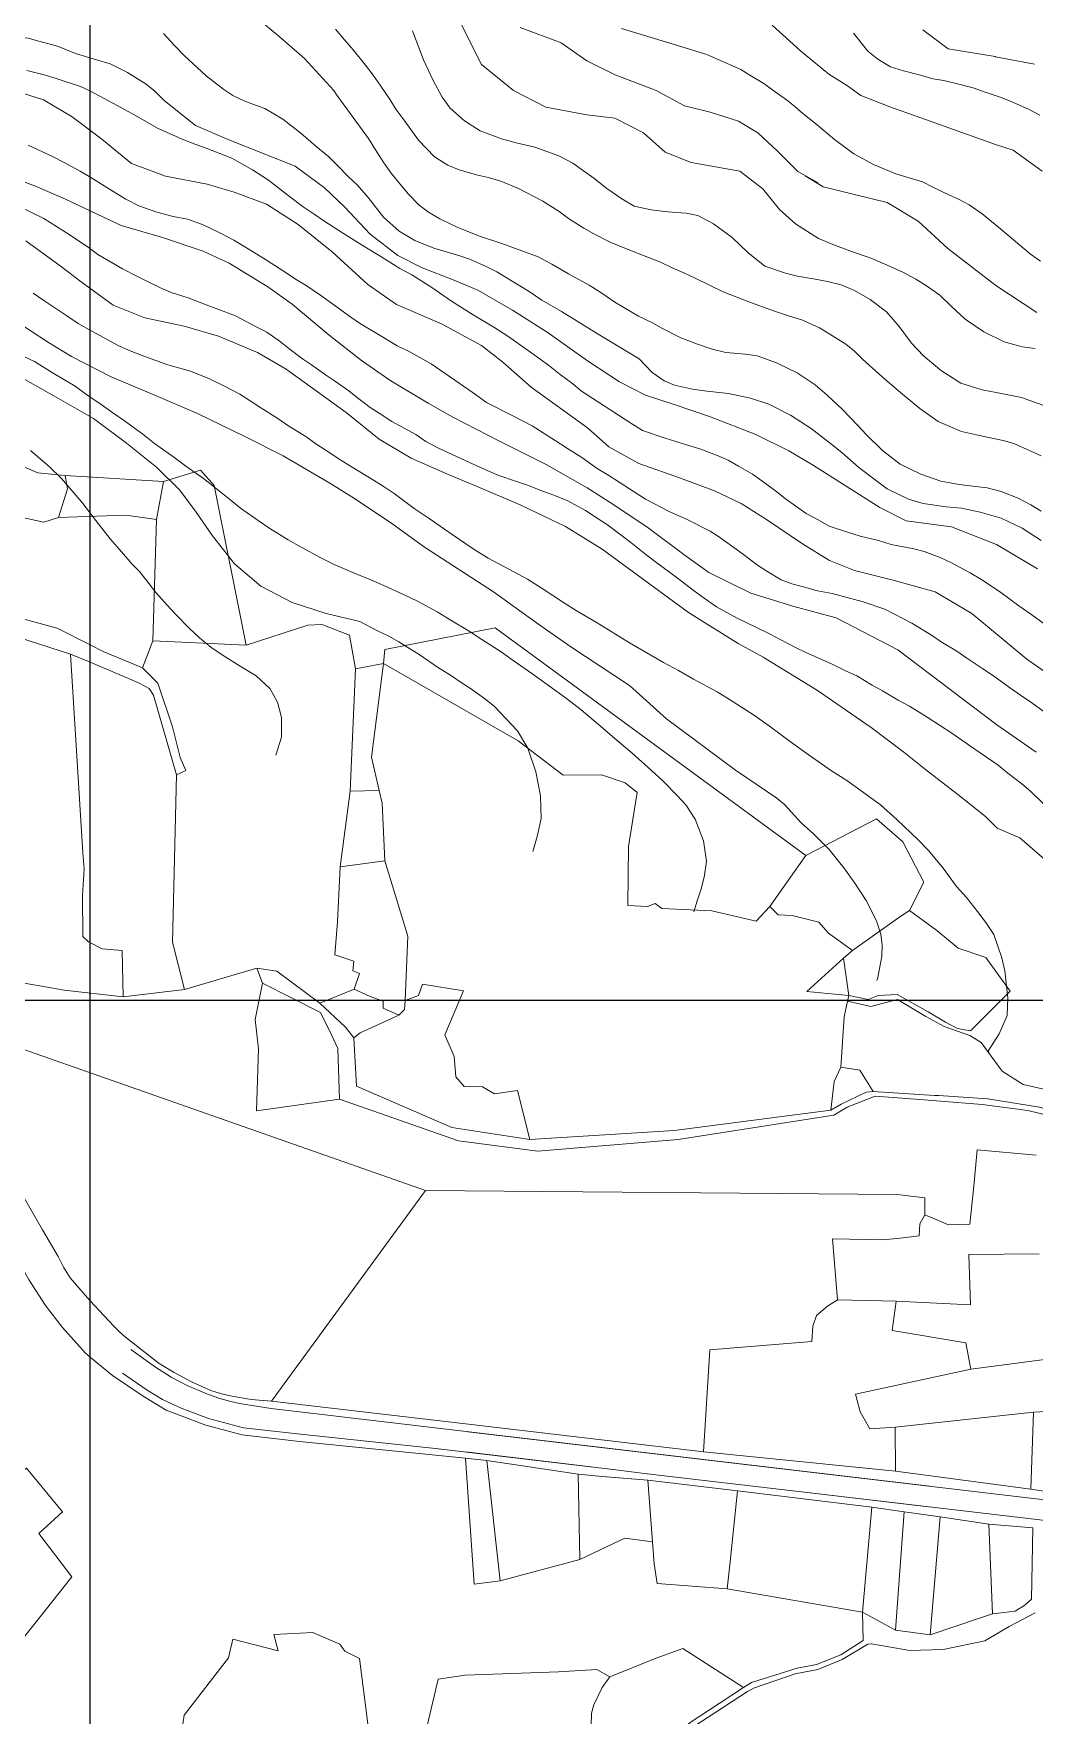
# Model space of a CAD drawing. Header units: metres. Extents: x 548946 to 557077, y 1838800 to 1845419.
# Drawn here: x 552979 to 553353, y 1839732 to 1840362 of the extents above; entities that cross this region are included whole.
import ezdxf

# ---------------------------------------------------------------- set-up
doc = ezdxf.new("R2010")
doc.units = ezdxf.units.M
doc.header["$LTSCALE"] = 28
for name, color, linetype, lineweight in [('1', 7, 'Continuous', 13), ('10', 7, 'Continuous', 13), ('2', 7, 'Continuous', 13), ('22', 7, 'Continuous', 13), ('60', 7, 'Continuous', 25)]:
    doc.layers.add(name, color=color, linetype=linetype, lineweight=lineweight)

msp = doc.modelspace()

# ---------------------------------------------------------------- linework, layer by layer
at = {"layer": '1'}
for points in [[(552994.41, 1840354.54), (552987.76, 1840357.3), (552980.69, 1840359.24), (552976.68, 1840360.35), (552970.26, 1840361.07), (552964.61, 1840361.87), (552960.43, 1840362.19)], [(553205.19, 1840256.23), (553199.8, 1840259.39), (553196.33, 1840261.46), (553191.56, 1840264.82), (553186.71, 1840267.78), (553178.98, 1840272.11), (553172.76, 1840275.69), (553167.68, 1840278.37), (553161.6, 1840280.68), (553154.05, 1840283.47), (553146.12, 1840286.09), (553137.6, 1840289.42), (553130.9, 1840292.7), (553126.61, 1840295.2), (553123.09, 1840297.79), (553119.15, 1840301.88), (553116.48, 1840304.96), (553112.59, 1840309.7), (553109.95, 1840313.68), (553106.83, 1840318.52), (553104.16, 1840322.75), (553092.29, 1840339), (553091.12, 1840340.71), (553080.2, 1840352.71), (553070.59, 1840361.1), (553062.74, 1840367.61)], [(553355.92, 1840203.93), (553351.81, 1840205.82), (553345.79, 1840208.54), (553341.77, 1840209.65), (553335.77, 1840210.94), (553331.78, 1840211.81), (553326.18, 1840213.01), (553317.45, 1840216.73), (553310.54, 1840221.56), (553304.1, 1840226.96), (553298.36, 1840231.8), (553295.19, 1840234.57), (553289.12, 1840240.14), (553286.07, 1840243.06), (553282.79, 1840245.69), (553276.91, 1840249.46), (553273, 1840251.89), (553266.43, 1840254.81), (553261.72, 1840256.24), (553255.79, 1840258.19), (553246.57, 1840261.6), (553236.92, 1840265.35), (553226.48, 1840270.44), (553222.22, 1840272.44), (553217.86, 1840274.3), (553213.46, 1840276.42), (553206.13, 1840279.25), (553201.36, 1840281.2), (553194.68, 1840283.97), (553188.49, 1840287.06), (553184.75, 1840289.12), (553179.02, 1840292.78), (553175.48, 1840295.38), (553169.46, 1840299.27), (553160.36, 1840303.99), (553153.68, 1840306.77), (553148.97, 1840308.2), (553144.57, 1840309.15), (553138.12, 1840311.04), (553133.9, 1840312.78), (553128.87, 1840315.87), (553122.86, 1840322.1), (553117.78, 1840329.22), (553114.42, 1840333.79), (553112.22, 1840337.19), (553108.49, 1840342.76), (553105.86, 1840346.5), (553102.98, 1840350.22), (553098.45, 1840355.96), (553095.17, 1840359.76), (553091.75, 1840363.68)], [(553120.68, 1840363.05), (553124.74, 1840352.2), (553126.44, 1840348.5), (553128.31, 1840344.44), (553131.71, 1840338.21), (553134.75, 1840334.15), (553140.06, 1840329.42), (553145.91, 1840325.67), (553154, 1840322.68), (553159.48, 1840321.08), (553166.39, 1840319.51), (553170.96, 1840317.94), (553175.42, 1840316.24), (553180.64, 1840313.45), (553184.7, 1840310.66), (553188.51, 1840307.84), (553193.33, 1840303.97), (553198.93, 1840300.19), (553203.64, 1840297.34), (553210.01, 1840295.97), (553216.17, 1840295.23), (553223.07, 1840294.82), (553227.45, 1840293.88), (553233.36, 1840290.78), (553240.26, 1840285.71), (553246.19, 1840280.03), (553252.58, 1840274.9), (553260.25, 1840272.25), (553264.76, 1840271.2), (553271.35, 1840270.11), (553275.98, 1840269.2), (553281.04, 1840267.94), (553286.07, 1840265.78), (553292, 1840262.42), (553298.08, 1840257.78), (553302.82, 1840252.35)], [(553353.71, 1840244.13), (553348.82, 1840244.77), (553342.12, 1840246.63), (553334.55, 1840250.35), (553327.53, 1840255.04), (553322.31, 1840259.92), (553318.09, 1840264.01), (553313.44, 1840267.27), (553309.1, 1840270.04), (553304.14, 1840272.62), (553299.2, 1840274.94), (553292.64, 1840277.85), (553284.39, 1840280.72), (553278.02, 1840283.01), (553272.57, 1840285.27), (553263.98, 1840290.84), (553258.04, 1840296.2), (553251.81, 1840303.93), (553243.21, 1840310.48), (553224.89, 1840313.81), (553215.26, 1840317.66), (553207.08, 1840324.89), (553196.35, 1840330.42), (553185.91, 1840331.63), (553170.51, 1840334.52), (553158.47, 1840340.78), (553146.44, 1840350.41), (553138.74, 1840365.83)], [(553198.9, 1840363.9), (553218.15, 1840358.12), (553230.75, 1840354.22), (553243.55, 1840348.6), (553246.85, 1840346.42), (553252.13, 1840343.36), (553255.53, 1840340.88), (553260.6, 1840337.27), (553263.74, 1840334.76), (553266.77, 1840332.1), (553271.47, 1840328.33), (553278.63, 1840322.35), (553285.85, 1840317.03), (553293.19, 1840313.03), (553301.63, 1840309.54), (553311.6, 1840306.47), (553315.45, 1840304.56), (553321.36, 1840301.7), (553325.32, 1840299.92), (553329.06, 1840297.86), (553333.85, 1840294.49), (553340.13, 1840289.46), (553344.01, 1840286.11), (553352.03, 1840279.45), (553355.71, 1840276.74)], [(553255.29, 1840365.18), (553265.88, 1840355.55), (553276.46, 1840346.88), (553283.42, 1840342.47), (553288.48, 1840338.81), (553299.31, 1840334.57), (553314.41, 1840329.25)], [(553285.7, 1840362.15), (553291.11, 1840355.46), (553294.82, 1840352.49), (553299.56, 1840349.63), (553304.41, 1840348.08), (553310.84, 1840346.45), (553315.4, 1840345.13), (553319.51, 1840344.41), (553325.65, 1840343.01), (553330.87, 1840341.63), (553334.67, 1840340.23), (553340.61, 1840338.28), (553344.69, 1840336.65), (553351.25, 1840333.73), (553355.53, 1840331.47)], [(553311.65, 1840363.4), (553321.13, 1840356.39), (553338.74, 1840353.42), (553338.92, 1840353.36), (553353.5, 1840350.58)], [(553354.59, 1840161.61), (553339.2, 1840170.69), (553322.41, 1840177.25), (553305.4, 1840179.55), (553295.64, 1840184.55), (553270.42, 1840200.53), (553261.55, 1840205.77), (553249.21, 1840211.91), (553231.75, 1840218.65), (553218.96, 1840223.05), (553207.81, 1840226.61), (553198.06, 1840231.61), (553186.17, 1840239.49), (553171.42, 1840249.9), (553158.03, 1840258.51), (553145.03, 1840265.88), (553135.79, 1840269.77), (553124.27, 1840274.32), (553115.09, 1840278.87), (553104.74, 1840286.92), (553095.19, 1840297.12), (553087.65, 1840304.32), (553076.65, 1840312.42), (553051.85, 1840322.23), (553039.34, 1840327.58), (553037.55, 1840329.09), (553027.66, 1840336.98), (553024.17, 1840340.48), (553020.91, 1840343.09), (553013.95, 1840347.5), (553007.39, 1840350.66), (553002.3, 1840352.18), (552994.41, 1840354.54)], [(553362.22, 1840137.26), (553352.47, 1840144.37), (553347.67, 1840147.75), (553340.88, 1840152.72), (553334.01, 1840157.3), (553329.41, 1840160.04), (553322.36, 1840163.82), (553318.11, 1840165.82), (553312.15, 1840168.03), (553308.26, 1840169.03), (553299.76, 1840170.69), (553295.05, 1840172.13), (553288.23, 1840173.85), (553283.12, 1840175.36), (553276.64, 1840177.51), (553272.47, 1840179.91), (553268.05, 1840182.29), (553260.29, 1840187.81), (553257.01, 1840190.44), (553251.36, 1840194.5), (553247.96, 1840196.98), (553242.68, 1840200.04), (553238.8, 1840202.22), (553234.44, 1840204.08), (553228.18, 1840206.51), (553221.99, 1840208.43), (553214.86, 1840210.63), (553206.75, 1840213.38), (553200.19, 1840217.47), (553192.34, 1840222.59), (553183.92, 1840228.17), (553180.64, 1840230.8), (553175.96, 1840234.31), (553171.54, 1840237.86), (553165.32, 1840242.37), (553156.3, 1840248.66), (553151.11, 1840252.12), (553143.32, 1840256.73), (553135.22, 1840261.82), (553127.88, 1840266.99), (553120.35, 1840271.63), (553115.93, 1840274), (553108.79, 1840278.55), (553102.8, 1840282.18), (553094.84, 1840287.15), (553087.42, 1840291.93), (553083.77, 1840294.39), (553079.69, 1840297.19), (553074.58, 1840301.05), (553066.77, 1840307.08), (553060.75, 1840310.97), (553052.98, 1840315.32), (553043.34, 1840319.07), (553039.54, 1840320.47), (553034.37, 1840322.5), (553025.21, 1840326.57), (553016.88, 1840331.37), (553008.43, 1840336.03), (553000.02, 1840340.44), (552996.31, 1840342.24), (552986.86, 1840345.36), (552982.69, 1840346.59), (552976.27, 1840348.23)], [(552972.24, 1840340.46), (552982.45, 1840337.19), (552993.25, 1840330.88), (553004.28, 1840322.52), (553015.4, 1840313.39), (553028.11, 1840308.58), (553043.72, 1840305.65), (553053.9, 1840302.64), (553065.93, 1840298.15), (553077.79, 1840290.53), (553090.58, 1840280.29), (553103.86, 1840268.04), (553114.66, 1840260.56), (553131.53, 1840253.37), (553146.42, 1840245.18), (553154.5, 1840238.95), (553164.99, 1840229.62), (553186.12, 1840214.35), (553194.16, 1840207.22), (553205.34, 1840201.07), (553220.98, 1840195.56), (553233.69, 1840190.75), (553243.67, 1840186.03), (553253.14, 1840180.09), (553266.58, 1840170.96), (553276.74, 1840164.71), (553286.09, 1840160.96), (553300.08, 1840157.46), (553316.26, 1840152.91), (553329.99, 1840144.86), (553350.6, 1840127.69), (553362.63, 1840119.33)], [(553314.41, 1840329.25), (553338.83, 1840320.56), (553345.46, 1840318.32), (553356.37, 1840310.54)], [(552976.76, 1840320.19), (552985.8, 1840315.98), (552989.94, 1840313.84), (552996.16, 1840310.49), (553000.18, 1840308.2), (553004.24, 1840305.66), (553009.83, 1840302.11), (553013.31, 1840300.02), (553018.13, 1840297.56), (553024.9, 1840295.19), (553031.06, 1840293.53), (553036.37, 1840292.55), (553042.05, 1840290.57), (553048.79, 1840287.28), (553053.75, 1840284.71), (553061.29, 1840280.08), (553066.02, 1840277.22), (553070.79, 1840274.1), (553077.09, 1840269.98), (553080.86, 1840267.67), (553086.34, 1840263.98), (553093.41, 1840258.78), (553096.67, 1840256.4), (553100.75, 1840253.6), (553108.54, 1840249), (553114.82, 1840245.14), (553119.07, 1840243.13), (553127.66, 1840238.36), (553143.29, 1840227.46), (553148.37, 1840223.86), (553158.16, 1840218.83)], [(553242.2, 1840143.03), (553234.44, 1840147.37), (553229.79, 1840150.63), (553226.25, 1840153.23), (553220.86, 1840157.32), (553217.32, 1840159.92), (553211.64, 1840164.24), (553207.96, 1840166.96), (553202.4, 1840171.42), (553198.72, 1840174.13), (553193.61, 1840177.99), (553190.1, 1840180.34), (553185.34, 1840183.45), (553178.83, 1840187.03), (553173.52, 1840189.17), (553169.72, 1840190.58), (553163.62, 1840192.9), (553159.56, 1840194.27), (553152.94, 1840196.53), (553148.58, 1840198.39), (553141.73, 1840201.54), (553137.07, 1840203.63), (553130.08, 1840206.89), (553125.66, 1840209.26), (553121.86, 1840211.84), (553112.87, 1840216.7), (553108.11, 1840219.82), (553104.74, 1840222.05), (553100.06, 1840225.56), (553096.78, 1840228.19), (553091.42, 1840232.02), (553088.05, 1840234.25), (553082.83, 1840237.97), (553079.46, 1840240.2), (553074.36, 1840244.06), (553071.22, 1840246.58), (553066.14, 1840250.18), (553062.14, 1840252.21), (553054.41, 1840256.3), (553047.76, 1840258.82), (553043.42, 1840260.42), (553036.63, 1840263.06), (553030.69, 1840265), (553026.75, 1840266.52), (553021.39, 1840269.18), (553017.39, 1840271.21), (553012.03, 1840273.87), (553008.4, 1840276.07), (553002.84, 1840279.36), (552999.3, 1840281.97), (552992.14, 1840286.77), (552982.64, 1840292.75), (552973.42, 1840297.32)], [(553312.64, 1840086.37), (553304.54, 1840092.85), (553292.37, 1840102.12), (553272.18, 1840115.94), (553251.88, 1840128.45), (553242.5, 1840133.62), (553223.99, 1840145.17), (553191.68, 1840168.91), (553177.92, 1840177.36), (553161.23, 1840185.35), (553144.77, 1840192.45), (553134.59, 1840196.63), (553120.15, 1840203.06), (553108.09, 1840210.14), (553095.84, 1840220.18), (553073.32, 1840236.33), (553062.65, 1840242.53), (553047.98, 1840248.67), (553035.13, 1840252.42), (553020.4, 1840255.58), (553008.6, 1840260.35), (552996.63, 1840269), (552988.7, 1840275.11), (552975.87, 1840284.44)], [(552978.56, 1840264.85), (552982.64, 1840262.05), (552991.2, 1840256.36), (552995.42, 1840253.45), (553001.93, 1840249.87), (553010.37, 1840245.21), (553014.34, 1840243.43), (553020.05, 1840241.2), (553028.98, 1840238.02), (553037.57, 1840235.59), (553044.65, 1840232.73), (553050.02, 1840230.07), (553055.95, 1840226.95), (553059.86, 1840224.52), (553063.8, 1840221.83), (553070.22, 1840217.86), (553074.3, 1840215.05), (553080.72, 1840211.08), (553084.4, 1840208.36), (553089.71, 1840205.04), (553093.22, 1840202.7), (553097.98, 1840199.58), (553106.06, 1840194.75), (553109.68, 1840192.55), (553113.76, 1840189.75), (553121.27, 1840184.2), (553126.89, 1840180.4), (553135.48, 1840174.45), (553143.35, 1840169.07), (553148.94, 1840165.53), (553155.02, 1840162.3), (553163.72, 1840157.66), (553169.18, 1840154.23), (553177.16, 1840149), (553182.21, 1840145.65), (553189.72, 1840141.28), (553201.85, 1840133.9), (553214.63, 1840126.46), (553220.17, 1840123.43), (553225.85, 1840120.29), (553234.69, 1840115.54), (553240.28, 1840111.99), (553248.67, 1840106.67), (553254.32, 1840102.61), (553262.97, 1840096.15), (553268.76, 1840091.98), (553277.49, 1840085.92), (553283.23, 1840082.26), (553288.59, 1840078.43), (553295.81, 1840073.11), (553302, 1840067.68), (553309.99, 1840060.1), (553313.81, 1840056.1), (553319.23, 1840049.42), (553324.27, 1840042.56), (553327.98, 1840038.41), (553332.2, 1840033.16), (553335.25, 1840029.07), (553338.22, 1840024.59), (553341.26, 1840015.82), (553342.32, 1840010.99), (553343.56, 1840000.85), (553343.24, 1839994.32), (553340.24, 1839987.35), (553336.23, 1839981.19), (553336.24, 1839980.57)], [(553294.48, 1840007.32), (553294.86, 1840008.5), (553296.32, 1840016.46), (553296.39, 1840020.63), (553295.93, 1840024.74), (553294.34, 1840029.77), (553290.52, 1840037.28), (553286.16, 1840043.82), (553282.14, 1840049.62), (553276.58, 1840056.42), (553270.73, 1840062.28), (553265.97, 1840066.57), (553259.85, 1840073.35), (553256.97, 1840075.65), (553241.56, 1840086.11), (553215.71, 1840105.39), (553201.89, 1840117.84), (553179.94, 1840132.37), (553167.03, 1840141.3), (553150.97, 1840152.99), (553125.15, 1840169.68), (553112.89, 1840178.55), (553098.91, 1840187.88), (553089.72, 1840193.59), (553072.26, 1840203.83), (553057.85, 1840211.16), (553040.19, 1840219.69), (553023.58, 1840226.92), (553007.83, 1840233.46), (552992.99, 1840241.13), (552984.37, 1840246.39), (552970.56, 1840255.35)], [(553356, 1840183.14), (553352.11, 1840185.56), (553347.31, 1840188.01), (553340.94, 1840190.55), (553335.75, 1840191.91), (553331.43, 1840192.34), (553325.26, 1840193.09), (553318.39, 1840194.4), (553310.98, 1840197.08), (553303.19, 1840200.75), (553296.55, 1840205.85), (553290.59, 1840211.79), (553287.21, 1840215.43), (553281.65, 1840221.29), (553275.89, 1840226.61), (553271.31, 1840230.51), (553264.61, 1840234.94), (553256.95, 1840238.76), (553249.67, 1840241.32), (553245.33, 1840242.01), (553237.88, 1840242.61), (553232.83, 1840243.87), (553227.32, 1840245.72), (553221.1, 1840248.14), (553213.97, 1840251.76), (553210.25, 1840253.81), (553205.19, 1840256.23)], [(553302.82, 1840252.35), (553307.39, 1840246.13), (553311.93, 1840241.32), (553318.63, 1840235.72), (553325.87, 1840231.08), (553333.91, 1840228.6), (553339.19, 1840227.63), (553348.59, 1840225.69), (553358.02, 1840222.32)], [(552970.58, 1840235.28), (552986.34, 1840226.4), (553001.15, 1840217.82), (553013.58, 1840208.58), (553024.81, 1840199.59), (553033.54, 1840190.98), (553039.62, 1840182.84), (553045.79, 1840173.94), (553053.95, 1840163.45), (553063.82, 1840155.09), (553075.51, 1840149.01), (553088.27, 1840144.86), (553100.92, 1840141.82), (553107.46, 1840138.33)], [(553158.16, 1840218.83), (553165.47, 1840215.08), (553174, 1840209.65), (553178.62, 1840206.64), (553184.07, 1840203.21), (553189.72, 1840199.15), (553194.17, 1840196.52), (553201.87, 1840191.52), (553207.89, 1840187.63), (553217, 1840182.91), (553223.42, 1840180.1), (553232.1, 1840175.73), (553235.6, 1840173.38), (553240.97, 1840169.55), (553244.51, 1840166.95), (553249.76, 1840162.98), (553253.27, 1840160.63), (553258.69, 1840157.46), (553262.63, 1840155.94), (553266.51, 1840154.94), (553272.27, 1840153.36), (553277.73, 1840152.27), (553282.81, 1840151.01), (553289.37, 1840149.26), (553297.48, 1840146.51), (553307.55, 1840141.25), (553314.94, 1840136.73), (553318.59, 1840134.27), (553324.44, 1840130.75), (553328.13, 1840128.04), (553334.15, 1840124.15), (553338.08, 1840121.46), (553344.16, 1840117.06), (553348.24, 1840114.26), (553352.46, 1840111.34), (553358.97, 1840106.59)], [(552977.64, 1840205.84), (552984.69, 1840199.72), (552989.2, 1840195.41), (552996.81, 1840186.49), (553002.12, 1840179.66), (553007.42, 1840172.83), (553010.98, 1840168.8), (553015.6, 1840163.46), (553018.4, 1840160.52), (553022.02, 1840155.97), (553024.59, 1840152.74), (553028.75, 1840148), (553031.86, 1840144.57), (553036.99, 1840139.28), (553040.9, 1840135.68), (553045.18, 1840132.25), (553049.69, 1840129.11), (553056.11, 1840125.13), (553062.1, 1840121.5), (553067.32, 1840116.61), (553070.09, 1840111.59), (553071.62, 1840105.9), (553071.53, 1840098.48), (553069.46, 1840091.77)], [(553356.88, 1840073.59), (553352.09, 1840078.14), (553348.78, 1840081.02), (553343.53, 1840085), (553339.82, 1840087.97), (553333.49, 1840092.34), (553329.12, 1840095.37), (553322.5, 1840099.98), (553313.26, 1840105.98), (553306.69, 1840110.07), (553302.41, 1840112.33), (553296.56, 1840115.85), (553292.68, 1840118.02), (553286.98, 1840121.43), (553283.01, 1840123.2), (553277.5, 1840125.97), (553273.53, 1840127.75), (553267.66, 1840130.35), (553263.95, 1840132.15), (553258.29, 1840135.04), (553254.56, 1840137.1), (553249.19, 1840139.76), (553242.2, 1840143.03)], [(553107.46, 1840138.33), (553111.71, 1840136.33), (553115.45, 1840134.27), (553118.82, 1840132.04), (553123.13, 1840129.52), (553130.03, 1840124.69), (553135.2, 1840121.49), (553138.85, 1840119.03), (553142.36, 1840116.68), (553147.58, 1840112.97), (553151.14, 1840110.11), (553159.96, 1840100.93), (553163.81, 1840094.34), (553166.85, 1840085.57), (553168.5, 1840076.51), (553168.78, 1840068.09), (553167.31, 1840061.3), (553165.69, 1840055.66)], [(553359.31, 1840050.94), (553348.03, 1840060.83), (553339.47, 1840064.45), (553335.19, 1840068.8), (553325.95, 1840076.19), (553312.64, 1840086.37)]]:
    msp.add_lwpolyline(points, dxfattribs=at)
at = {"layer": '10'}
for p, q in [((553027.43, 1840194.33), (552990.61, 1840196.55)), ((553024.81, 1840180.08), (553027.43, 1840194.33)), ((553024.81, 1840180.08), (553023.38, 1840134.59)), ((552953.93, 1840142.1), (552992.64, 1840129.66)), ((552992.64, 1840129.66), (553000, 1840126.56)), ((553019.5, 1840124.54), (553023.38, 1840134.59)), ((553023.38, 1840134.59), (553058.29, 1840132.95)), ((553099.29, 1840124.14), (553109.77, 1840126.07)), ((553108.12, 1840078.51), (553097.34, 1840078.33)), ((553097.34, 1840078.33), (553093.53, 1840049.98)), ((553110.26, 1840052.25), (553093.53, 1840049.98)), ((553035.31, 1840003.96), (553062.33, 1840011.95)), ((553062.33, 1840011.95), (553069.79, 1840010.9)), ((553064.5, 1840006.31), (553062.33, 1840011.95)), ((553069.79, 1840010.9), (553085.93, 1839998.86)), ((553012.27, 1840001.26), (553035.31, 1840003.96)), ((553098.75, 1840004.17), (553085.93, 1839998.86)), ((553283.49, 1839999.61), (553283.99, 1840001.69)), ((553067.81, 1839849.83), (553125.49, 1839928.68)), ((553301.69, 1839887.3), (553279.68, 1839887.71)), ((553371.87, 1839867.26), (553329.65, 1839861.83)), ((553353.06, 1839845.74), (553352.15, 1839816.79)), ((553301.28, 1839840.08), (553301.4, 1839823.62)), ((553148.46, 1839827.6), (553153.44, 1839782.57)), ((553182.6, 1839822.44), (553183.22, 1839790.52)), ((553193.33, 1839821.51), (553191.68, 1839821.65)), ((553208.67, 1839820.17), (553193.33, 1839821.51)), ((553208.67, 1839820.17), (553210.48, 1839797.09)), ((553292.6, 1839810.16), (553289.07, 1839770.82)), ((553304.67, 1839808.33), (553292.6, 1839810.16)), ((553304.67, 1839808.33), (553301.43, 1839763.99)), ((553313.65, 1839807.06), (553304.67, 1839808.33)), ((553318.18, 1839806.42), (553314.38, 1839762.33)), ((553336.42, 1839803.69), (553337.78, 1839770.13)), ((553183.22, 1839790.52), (553153.44, 1839782.57)), ((553289.07, 1839770.82), (553238.4, 1839779.55)), ((553289.07, 1839770.82), (553289.34, 1839760.21)), ((553337.78, 1839770.13), (553332.48, 1839768.36)), ((553332.48, 1839768.36), (553314.38, 1839762.33)), ((553244.55, 1839742.59), (553235.4, 1839736.57))]:
    msp.add_line(p, q, dxfattribs=at)
for points in [[(552990.61, 1840196.55), (552980.38, 1840197.58), (552970.08, 1840201.83), (552967.32, 1840203.83), (552960.95, 1840198.01)], [(553058.29, 1840132.95), (553046.31, 1840192.74), (553041.29, 1840198.5), (553027.43, 1840194.33)], [(552988.11, 1840180.78), (552991.48, 1840191.53), (552990.61, 1840196.55)], [(552955.89, 1840184.17), (552972.2, 1840181.32), (552982.54, 1840178.98), (552988.11, 1840180.78)], [(552988.11, 1840180.78), (553013.34, 1840181.64), (553024.81, 1840180.08)], [(552943.86, 1840151.25), (552987.63, 1840139.29), (553000, 1840133.06)], [(553058.29, 1840132.95), (553081.41, 1840140.49), (553086.67, 1840140.7), (553097.03, 1840136.66), (553099.29, 1840124.14), (553097.34, 1840078.33)], [(553109.77, 1840126.07), (553110.32, 1840131.36), (553151.6, 1840139.5), (553267.89, 1840054.16)], [(552992.64, 1840129.66), (552997.19, 1840055.23), (552997.76, 1840049.23), (552997.06, 1840039.19), (552997.2, 1840023.82), (552999.38, 1840021.87), (553004.46, 1840019.24), (553011.95, 1840018.64), (553012.27, 1840001.26)], [(553000, 1840133.06), (553004.82, 1840130.63), (553019.5, 1840124.54)], [(553000, 1840126.56), (553016.07, 1840119.78), (553018.23, 1840118.79)], [(553019.5, 1840124.54), (553025.22, 1840118.7), (553030.77, 1840102.34), (553033.7, 1840090.85), (553035.7, 1840085.97), (553032.29, 1840084.46)], [(553109.77, 1840126.07), (553105.25, 1840091.05), (553108.12, 1840078.51)], [(553254.36, 1840035.03), (553249.31, 1840029.57), (553232.7, 1840033.43), (553213.93, 1840034.31), (553211.47, 1840036.19), (553208.65, 1840035.09), (553201.2, 1840035.48), (553201.5, 1840057.57), (553204.77, 1840077.84), (553200.19, 1840081.44), (553191.37, 1840084.38), (553177.06, 1840084.24), (553160.12, 1840097.18), (553109.77, 1840126.07)], [(553018.23, 1840118.79), (553021.98, 1840116.76), (553023.67, 1840114.28), (553032.29, 1840084.46)], [(553032.29, 1840084.46), (553030.8, 1840021.74), (553035.31, 1840003.96)], [(553108.12, 1840078.51), (553109.32, 1840073.79), (553110.26, 1840052.25)], [(553306.72, 1840033.57), (553312.09, 1840044.14), (553304.25, 1840059.3), (553294.39, 1840067.96), (553267.89, 1840054.16)], [(553267.89, 1840054.16), (553263.67, 1840048.2), (553254.36, 1840035.03)], [(553093.53, 1840049.98), (553092.58, 1840029.31), (553091.6, 1840017.03), (553098.65, 1840014.64), (553098.31, 1840010.95), (553100.76, 1840010.05), (553098.75, 1840004.17)], [(553110.26, 1840052.25), (553118.93, 1840023.98), (553117.91, 1839999.86)], [(553285.38, 1840018.63), (553276.42, 1840025.09), (553272.7, 1840029.26), (553262.73, 1840031.7), (553257.54, 1840031.92), (553254.36, 1840035.03)], [(553306.72, 1840033.57), (553303.07, 1840031.17), (553285.38, 1840018.63), (553281.94, 1840015.74)], [(553306.72, 1840033.57), (553316.9, 1840026.15), (553324.91, 1840019.46), (553335.27, 1840016.03), (553344.43, 1840003.37), (553329.51, 1839988.48), (553324.66, 1839989.34), (553320.13, 1839991.79), (553313.65, 1839995.62), (553302.01, 1840002.1), (553294.9, 1840001.8), (553291.17, 1840000.28), (553283.99, 1840001.69)], [(553125.49, 1839928.68), (552963.22, 1839985.64), (552863.8, 1840025.77)], [(552961.64, 1840008.76), (552990.19, 1840003.76), (553012.27, 1840001.26)], [(553064.5, 1840006.31), (553061.78, 1839992.73), (553062.91, 1839981.81), (553062.17, 1839958.59), (553093.32, 1839962.88)], [(553064.5, 1840006.31), (553086.13, 1839995.39), (553090.47, 1839986.8), (553092.66, 1839981.88), (553093.32, 1839962.88)], [(553098.75, 1840004.17), (553104.79, 1840001.36), (553109.63, 1839999.59), (553109.59, 1839997.02), (553115.53, 1839994.35)], [(553117.91, 1839999.86), (553122.83, 1840001.77), (553124.31, 1840005.99), (553139.67, 1840003.52), (553132.78, 1839987.01), (553136.26, 1839978.85), (553136.85, 1839971.34), (553139.92, 1839967.61), (553146.79, 1839967.49), (553151.31, 1839964.96), (553159.93, 1839966.15), (553164.56, 1839947.85)], [(553085.93, 1839998.86), (553095.54, 1839989.87), (553098.61, 1839985.93)], [(553115.53, 1839994.35), (553117.62, 1839996.55), (553117.91, 1839999.86)], [(553283.49, 1839999.61), (553282.2, 1839993.77), (553280.99, 1839974.95)], [(553376.4, 1839953.78), (553365.89, 1839964.61), (553349.24, 1839968.43), (553341.37, 1839973.44), (553333.46, 1839984.2), (553329.32, 1839986.71), (553319.64, 1839990.09), (553312.75, 1839993.94), (553302.16, 1840000.28), (553292.22, 1839997.6), (553283.49, 1839999.61)], [(553098.61, 1839985.93), (553101.03, 1839987.71), (553115.53, 1839994.35)], [(553098.61, 1839985.93), (553099.6, 1839967.85), (553135.31, 1839952.3), (553164.56, 1839947.85)], [(553277.23, 1839958.79), (553278.49, 1839969.54), (553280.99, 1839974.95)], [(553280.99, 1839974.95), (553288.04, 1839973.8), (553293.14, 1839965.79)], [(553293.14, 1839965.79), (553290.47, 1839965.52), (553281.07, 1839961.01), (553277.23, 1839958.79)], [(553317.58, 1839964.25), (553316.02, 1839964.35), (553293.14, 1839965.79)], [(553093.32, 1839962.88), (553137.87, 1839947.32), (553167.53, 1839943.43), (553220.06, 1839947.81), (553278.41, 1839956.91), (553283.34, 1839959.9), (553293.81, 1839964.04), (553310.61, 1839962.74), (553333.84, 1839960.96), (553350.94, 1839958.66), (553364.82, 1839955.32), (553378.55, 1839951.96)], [(553376.4, 1839953.78), (553355.41, 1839959.92), (553335.97, 1839963.09), (553317.58, 1839964.25)], [(553000, 1839866.34), (552998.19, 1839867.84), (552989.63, 1839877.39), (552983.28, 1839885.58), (552977.08, 1839895.18), (552963.95, 1839918.35), (552958.08, 1839926.89), (552955.36, 1839930.76), (552949.19, 1839937.11), (552939.81, 1839944.35), (552933.86, 1839947.37), (552930.05, 1839948.81), (552926.89, 1839949.8), (552923.09, 1839950.78), (552919.89, 1839951.43), (552917.23, 1839951.86), (552914.07, 1839952.47), (552909.52, 1839952.95), (552903.85, 1839952.58), (552898.94, 1839951.73), (552893.56, 1839950.03), (552887.46, 1839947.65)], [(553277.23, 1839958.79), (553218.6, 1839951.21), (553164.56, 1839947.85)], [(552982.06, 1839914.02), (552976.87, 1839923.07), (552967.69, 1839939.38), (552966.31, 1839941.22)], [(553312.46, 1839919.61), (553317.57, 1839917.42), (553321.28, 1839915.85), (553329.23, 1839916.11), (553330.71, 1839930.38), (553332.05, 1839943.98), (553354.15, 1839941.94)], [(553312.46, 1839919.61), (553312.43, 1839925.92), (553302.06, 1839927.25), (553125.49, 1839928.68)], [(553312.46, 1839919.61), (553310.53, 1839916.28), (553310.31, 1839911.67), (553303.25, 1839910.88), (553296.88, 1839910.22), (553277.83, 1839910.61), (553279.68, 1839887.71)], [(553000, 1839887.34), (552998.94, 1839888.46), (552992.42, 1839895.99), (552990.02, 1839899.97), (552987.97, 1839904.03), (552982.06, 1839914.02)], [(553355.25, 1839904.96), (553328.9, 1839904.77), (553329.51, 1839885.94), (553301.69, 1839887.3)], [(553000, 1839887.34), (553005.11, 1839881.92), (553008.96, 1839877.83), (553011.09, 1839875.59), (553013.15, 1839873.83), (553025.82, 1839863.97), (553031.41, 1839860.56), (553037.94, 1839856.99), (553045.13, 1839853.79), (553049.17, 1839852.56), (553053.05, 1839851.68), (553060.16, 1839850.46), (553067.81, 1839849.83)], [(553279.68, 1839887.71), (553276.02, 1839885.36), (553271.91, 1839881.93), (553270.45, 1839877.88), (553270.14, 1839872.14), (553231.96, 1839869.08), (553229.55, 1839830.86)], [(553329.65, 1839861.83), (553327.76, 1839871.62), (553300.23, 1839876.3), (553301.69, 1839887.3)], [(553140.4, 1839828.5), (553078.3, 1839834.7), (553056.8, 1839837.16), (553043.26, 1839840.76), (553028.36, 1839846.42), (553019.82, 1839851.62), (553008.36, 1839859.43), (553000, 1839866.34)], [(553301.28, 1839840.08), (553291.78, 1839839.4), (553288.18, 1839845.77), (553286.53, 1839852.45), (553329.65, 1839861.83)], [(553067.81, 1839849.83), (553141.57, 1839841.18), (553229.55, 1839830.86), (553301.4, 1839823.62)], [(553373.67, 1839813.63), (553372.29, 1839846.67), (553353.06, 1839845.74), (553301.28, 1839840.08)], [(552958.31, 1839838.06), (552973.77, 1839822.87), (552976.12, 1839824.74), (552989.54, 1839808.35), (552980.72, 1839800.27), (552993.11, 1839783.99), (552945.85, 1839724.52)], [(553182.6, 1839822.44), (553148.46, 1839827.6), (553140.4, 1839828.5)], [(553140.4, 1839828.5), (553143.67, 1839781.25), (553153.44, 1839782.57)], [(553208.67, 1839820.17), (553191.68, 1839821.65), (553182.6, 1839822.44)], [(553301.4, 1839823.62), (553352.15, 1839816.79), (553373.67, 1839813.63)], [(553292.6, 1839810.16), (553242.29, 1839816.16), (553208.67, 1839820.17)], [(553238.4, 1839779.55), (553239.48, 1839788.56), (553242.29, 1839816.16)], [(553352.87, 1839802.39), (553336.42, 1839803.69), (553318.18, 1839806.42), (553313.65, 1839807.06)], [(553352.87, 1839802.39), (553352.34, 1839775.69), (553349.84, 1839773.42), (553346.22, 1839771.17), (553337.78, 1839770.13)], [(553210.48, 1839797.09), (553200.17, 1839798.54), (553183.22, 1839790.52)], [(553238.4, 1839779.55), (553212.16, 1839781.53), (553211.15, 1839788.88), (553210.48, 1839797.09)], [(553314.38, 1839762.33), (553301.43, 1839763.99), (553289.07, 1839770.82)], [(553291.09, 1839758.85), (553292.47, 1839758.92), (553306.83, 1839756.41), (553319.3, 1839756.84), (553334.92, 1839760.04), (553343.98, 1839765.38), (553353.79, 1839770.52)], [(553118.55, 1839720.67), (553104.73, 1839722.13), (553100.77, 1839753.48), (553095.26, 1839756.2), (553093.38, 1839758.73), (553083.26, 1839763.13), (553068.73, 1839762.47), (553070.35, 1839756.32), (553053.39, 1839760.63), (553051.79, 1839753.73), (553035.18, 1839732.19), (553034.01, 1839724.65)], [(553198.39, 1839702.09), (553201.99, 1839706.83), (553225.6, 1839727.64), (553246, 1839741.07), (553248.71, 1839742.38), (553263.9, 1839747.69), (553272.33, 1839749.35), (553281.46, 1839753.03), (553291.09, 1839758.85)], [(553289.34, 1839760.21), (553280.93, 1839754.78), (553271.86, 1839751.17), (553264.57, 1839749.84), (553247.58, 1839744.37), (553244.55, 1839742.59)], [(553194.46, 1839746.53), (553211.86, 1839753.59), (553221.77, 1839757.2), (553244.55, 1839742.59)], [(553194.46, 1839746.53), (553189.66, 1839749.36), (553175.29, 1839748.47), (553140.28, 1839747.15), (553130.23, 1839745.73), (553125.63, 1839726.1)], [(553194.46, 1839746.53), (553191.62, 1839742.6), (553188.45, 1839736.03), (553187.67, 1839732.98), (553187.35, 1839723.83)], [(553235.4, 1839736.57), (553224.6, 1839729.46), (553200.3, 1839708.61)]]:
    msp.add_lwpolyline(points, dxfattribs=at)
msp.add_lwpolyline([(553283.99, 1840001.69), (553268.2, 1840003.2), (553281.94, 1840015.74)], close=True, dxfattribs=at)
at = {"layer": '2'}
for points in [[(553356.03, 1840172.21), (553348.9, 1840176.76), (553340.94, 1840180.56), (553333.15, 1840182.82), (553326.1, 1840184.26), (553320.44, 1840184.81), (553311.85, 1840186.07), (553306.34, 1840187.68), (553298.38, 1840191.48), (553293.84, 1840194.88), (553287.74, 1840199.54), (553281.4, 1840205.09), (553277.12, 1840208.52), (553269.88, 1840214.09), (553262.17, 1840219.1), (553254.04, 1840223.27), (553247.16, 1840225.51), (553238.91, 1840227.2), (553230.75, 1840228.12), (553225.47, 1840228.84), (553218.67, 1840230.3), (553214.85, 1840231.96), (553210.34, 1840235.11), (553205.49, 1840240.17), (553190.17, 1840249.4), (553182.21, 1840254.38), (553176.36, 1840257.9), (553168.99, 1840262.16), (553164.34, 1840265.42), (553160.86, 1840267.5), (553155.7, 1840270.71), (553152.22, 1840272.79), (553148.22, 1840274.83), (553142.34, 1840277.43), (553138.29, 1840278.8), (553128.61, 1840281.64), (553121.53, 1840284.5), (553115.68, 1840288.02), (553109.78, 1840293.22), (553104.02, 1840300.65), (553099.86, 1840305.39), (553096.8, 1840308.31), (553092.27, 1840312.88), (553089.19, 1840316.05), (553084.48, 1840319.83), (553078.86, 1840324.8), (553072.04, 1840330.03), (553065.36, 1840333.98), (553058.06, 1840336.56), (553053.38, 1840338.9), (553050.01, 1840341.13), (553043.33, 1840346.25), (553035.09, 1840353.79), (553031.7, 1840357.45), (553027.42, 1840362.05)], [(553272.54, 1840306.1), (553264.84, 1840310.44), (553257.13, 1840318.14), (553249.92, 1840324.89), (553242.7, 1840329.22), (553232.11, 1840332.59), (553222.48, 1840335), (553211.9, 1840340.78), (553196.49, 1840346.56), (553185.91, 1840351.86), (553176.28, 1840358.6), (553160.88, 1840364.38)], [(552959.04, 1840312.36), (552979.43, 1840304.91), (552990.72, 1840300.08), (553011.5, 1840290.21), (553027.03, 1840285.72), (553042.24, 1840280.54), (553051.93, 1840276.05), (553066.52, 1840267.18), (553075.53, 1840260.67), (553089.38, 1840249.12), (553101.58, 1840239.6), (553112.53, 1840232.01), (553126.54, 1840223.59), (553135.67, 1840218.39), (553153.13, 1840209.32), (553170.67, 1840200.64), (553186.03, 1840191.86), (553195.64, 1840185.8), (553208.8, 1840176.9), (553222.65, 1840166.52), (553231.52, 1840160.13), (553247.27, 1840152.42), (553262.97, 1840147.56), (553279.26, 1840143.15), (553302.35, 1840131.25), (553339.37, 1840103.16), (553354.12, 1840092.84)], [(553354.32, 1840257.62), (553338.96, 1840267.69), (553321.01, 1840281.54), (553309.89, 1840291.84), (553298.37, 1840298.72), (553274.4, 1840304.6), (553267.67, 1840308.76)], [(553225.99, 1840033.03), (553227.19, 1840037.2), (553228.65, 1840041.65), (553229.86, 1840046.08), (553230.63, 1840052.01), (553229.53, 1840059.7), (553226.42, 1840067.81), (553222.97, 1840073.15), (553219.72, 1840076.69), (553214.44, 1840082.09), (553210.11, 1840086.04), (553202.75, 1840092.64), (553197.3, 1840097.24), (553191.85, 1840101.85), (553183.81, 1840108.76), (553178.27, 1840112.97), (553165.69, 1840122.11), (553158.36, 1840127.29), (553153.85, 1840130.43), (553146.57, 1840135.1), (553141.81, 1840138.21), (553134.7, 1840142.5), (553129.82, 1840145.48), (553122.49, 1840149.48), (553117.55, 1840151.8), (553109.87, 1840155.37), (553104.42, 1840157.63), (553099.11, 1840159.78), (553091.32, 1840163.22), (553086.24, 1840165.65), (553078.91, 1840169.65), (553074.06, 1840172.37), (553067.21, 1840176.69), (553062.84, 1840179.72), (553056.23, 1840184.32), (553052.09, 1840187.64), (553046.53, 1840192.1), (553042.39, 1840195.41), (553035.77, 1840200.02), (553031.23, 1840203.42), (553024.04, 1840208.48), (553019.62, 1840212.02), (553012.83, 1840217), (553008.46, 1840220.03), (553004.1, 1840223.06), (552998.19, 1840227.09), (552994.37, 1840229.92), (552986.15, 1840234.87), (552979.05, 1840239.16), (552971.08, 1840242.96)]]:
    msp.add_lwpolyline(points, dxfattribs=at)
at = {"layer": '22'}
for p, q in [((553012.04, 1839860.29), (553021.33, 1839853.96)), ((553141.31, 1839838.38), (553444.65, 1839802.55)), ((553140.61, 1839830.77), (553187.46, 1839825.22))]:
    msp.add_line(p, q, dxfattribs=at)
for points in [[(553015.11, 1839869.12), (553024.41, 1839862.51), (553030.32, 1839858.75), (553036.3, 1839855.63), (553043.88, 1839852.38), (553048.43, 1839850.85), (553052.67, 1839849.62), (553055.85, 1839848.97), (553067.73, 1839847.07), (553314.24, 1839817.95)], [(553036.66, 1839846.18), (553033.98, 1839847.14), (553027.04, 1839850.48), (553021.33, 1839853.96)], [(553036.66, 1839846.18), (553044.19, 1839843.32), (553057.41, 1839839.82), (553078.64, 1839837.39), (553129.2, 1839832.12), (553196.78, 1839824.12), (553208.53, 1839822.65), (553266.28, 1839815.81), (553313.82, 1839810.25)], [(553208.43, 1839822.66), (553208.53, 1839822.65), (553266.28, 1839815.81), (553319.45, 1839809.59), (553371.29, 1839803.48), (553404.21, 1839799.56), (553465.54, 1839791.62), (553482.01, 1839789.37), (553486.21, 1839788.72)]]:
    msp.add_lwpolyline(points, dxfattribs=at)
at = {"layer": '60'}
for p, q in [((553000, 1839000), (553000, 1841000)), ((551000, 1840000), (557000, 1840000))]:
    msp.add_line(p, q, dxfattribs=at)

doc.saveas('drawing.dxf')
